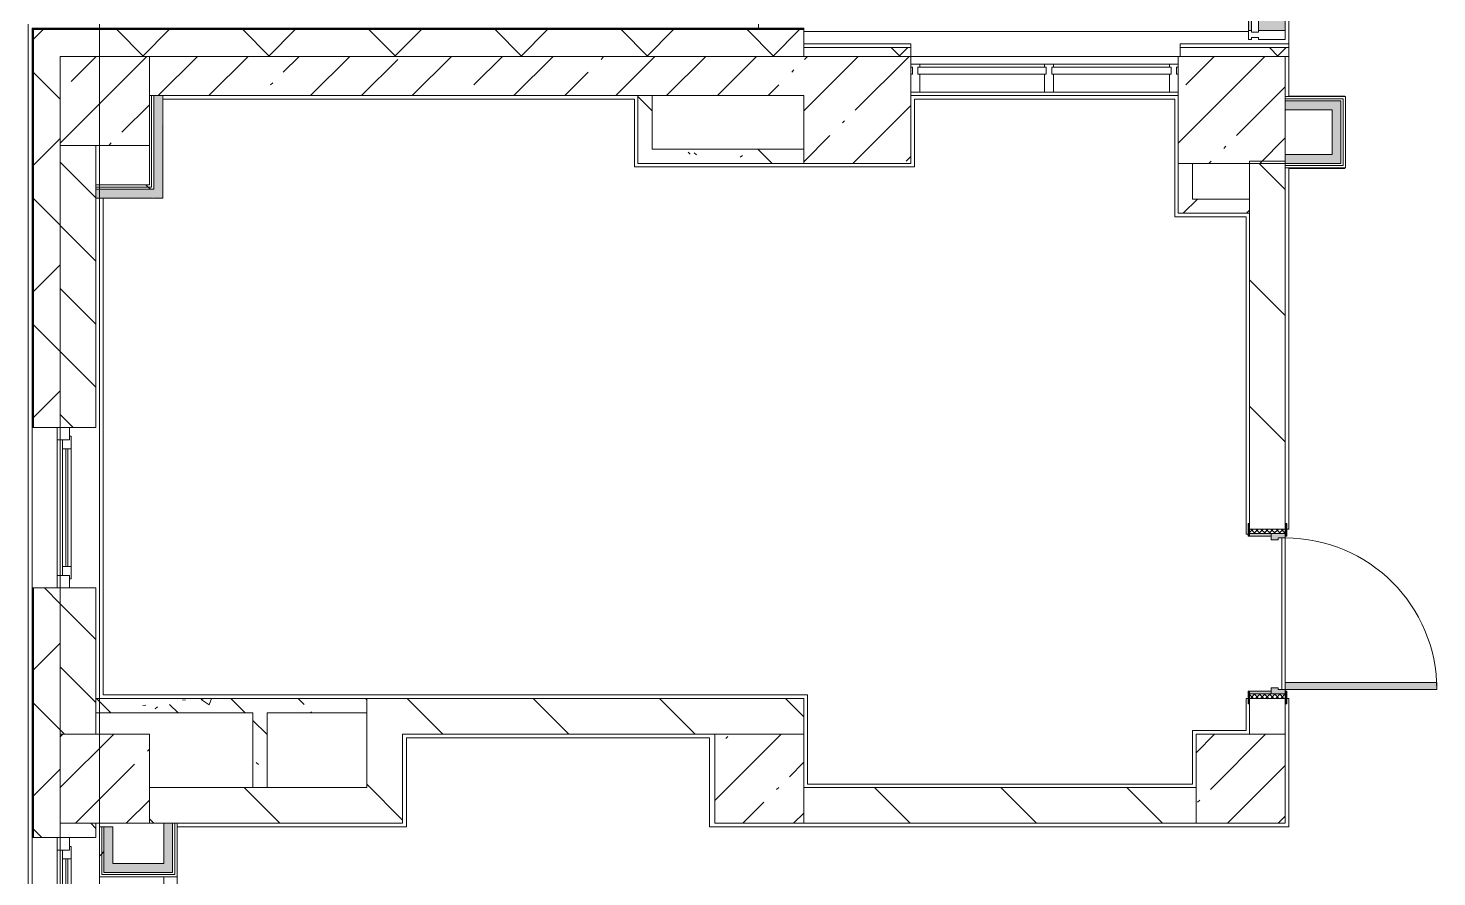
# Model space of a CAD drawing. Header units: millimetres. Extents: x 3991 to 282775, y -8553 to 29560.
# Drawn here: x 148525 to 156425, y 10600 to 15358 of the extents above; entities that cross this region are included whole.
import ezdxf

# ---------------------------------------------------------------- set-up
doc = ezdxf.new("R2010")
doc.units = ezdxf.units.MM
for name, color, linetype, lineweight, true_color in [('A-DOOR-3', 7, 'Continuous', 5, 0xaaaaaa), ('A-DOOR-4', 7, 'Continuous', 5, 0xe2e2e2), ('A-DOOR-FRAM-2', 7, 'Continuous', 5, 0xe2e2e2), ('A-DOOR-FRAM-3', 7, 'Continuous', 5, 0xaaaaaa), ('A-FLOR-1', 7, 'Continuous', 5, 0xaaaaaa), ('A-GLAZ-CWMG-3', 7, 'Continuous', 5, 0x383e42), ('I-WALL-1', 7, 'Continuous', 5, 0xe7e7e7), ('I-WALL-2', 7, 'Continuous', 9, 0xe7e7e7), ('I-WALL-4', 7, 'Continuous', 5, 0x787878)]:
    doc.layers.add(name, color=color, linetype=linetype, lineweight=lineweight, true_color=true_color)
for name, color, linetype, lineweight in [('A-GLAZ-2', 7, 'Continuous', 5), ('A-GLAZ-CURT-2', 7, 'Continuous', 5), ('A-GLAZ-CWMG-2', 7, 'Continuous', 5), ('A-WALL', 7, 'Continuous', 9), ('A-WALL-4', 7, 'Continuous', 5), ('I-WALL-3', 7, 'Continuous', 5), ('S-COLS', 7, 'Continuous', 5), ('Оси', 7, 'Continuous', 9)]:
    doc.layers.add(name, color=color, linetype=linetype, lineweight=lineweight)
pattern_1 = [(45, (148815.1, 0), (-353.553, 353.553), []), (135, (148815.1, 0), (-353.553, -353.553), [])]
pattern_2 = [(135, (148815.1, 0), (-353.553, -353.553), [])]
pattern_3 = [(45, (148815.1, 0), (-285.123, 285.123), []), (45, (149100.2, 0), (-285.123, 285.123), [504.031, -100.806, 16.764, -84.042])]
pattern_4 = [(135, (148815.1, 0), (-377.17, -377.17), [533.4, -88.9, 17.78, -88.9]), (135, (148815.1, 376.94), (-377.17, -377.17), []), (50, (148815.1, 0), (637.645, -55.787), [66.675, -733.425]), (355, (148815.1, 0), (-123.35, 668.7), [53.34, -586.74]), (100.451, (148868.2, -4.65), (514.3, 612.908), [56.665, -623.315]), (46.184, (148815.1, 177.8), (948.776, -147.15), [100.01, -1100.137]), (96.636, (148894.15, 165.5), (830.91, 865.997), [85, -934.973]), (351.184, (148815.1, 177.8), (830.92, 865.99), [80.01, -880.11]), (21, (148904, 133.35), (530.65, -357.928), [66.675, -733.425]), (326, (148904, 133.35), (216.308, 644.658), [53.34, -586.74]), (71.451, (148948.2, 103.5), (746.96, 286.724), [56.665, -623.315]), (37.5, (148815.09, 0), (10.8105, 295.9426), [16.764, -562.864, 16.764, -578.866, -588.962]), (37.5, (148815.09, 0), (10.8105, 295.9426), [-1175.258, 16.764, -572.198]), (7.5, (148815.1, 0), (233.869, 350.632), [16.764, -322.834, 16.764, -549.529, -224.472]), (7.5, (148815.1, 0), (233.869, 350.632), [-905.891, 16.764, -207.708]), (327.5, (148616.84, 0), (474.568, -20.0513), [16.764, -205.486, 16.764, -676.656, -920.115]), (327.5, (148616.84, 0), (474.568, -20.0513), [-915.67, 16.764, -903.351]), (317.5, (148527.94, 0), (518.452, 88.993), [16.764, -272.161, 16.764, -443.738, -653.415]), (317.5, (148527.94, 0), (518.452, 88.993), [-749.427, 16.764, -636.65])]
pattern_5 = [(45, (148815.1, 0), (-530.33, 530.33), []), (135, (148815.1, 0), (-530.33, -530.33), [])]

# ---------------------------------------------------------------- blocks, each defined once
blk = doc.blocks.new('Прямоугольный импост - Импост структурный с накладкой - 190мм-31929454-Общий план 1 этажа с размещением фрагментов 1_1-1_9')
at = {"layer": 'A-GLAZ-CWMG-2'}
for p, q in [((-50, 0), (-50, 17)), ((-50, 17), (0, 17)), ((-40, 0), (-50, 0)), ((-40, -40), (-40, 0)), ((0, 0), (-10, 0)), ((-10, 0), (-10, -40)), ((0, 17), (0, 0)), ((-50, -190), (-50, -40)), ((-50, -40), (-40, -40)), ((-10, -40), (0, -40)), ((0, -40), (0, -190)), ((0, -190), (-50, -190))]:
    blk.add_line(p, q, dxfattribs=at)
blk = doc.blocks.new('Системная панель - Стекло - 40мм-32473990-Общий план 1 этажа с размещением фрагментов 1_1-1_9')
at = {"layer": 'A-GLAZ-CURT-2'}
for p, q in [((325, 40), (-325, 40)), ((-325, 40), (-325, 0)), ((-325, 0), (325, 0)), ((325, 0), (325, 40))]:
    blk.add_line(p, q, dxfattribs=at)
blk = doc.blocks.new('Прямоугольный импост - Импост структурный с накладкой - 190мм-32473988-Общий план 1 этажа с размещением фрагментов 1_1-1_9')
at = {"layer": 'A-GLAZ-CWMG-3'}
for points in [[(6553, 15345), (6570, 15345), (6570, 15975), (6553, 15975), (6553, 15524.8)], [(6610, 15345), (6760, 15345), (6760, 15975), (6610, 15975), (6610, 15524.8)]]:
    blk.add_hatch(color=256, dxfattribs=at).paths.add_polyline_path(points)
at = {"layer": 'A-GLAZ-CWMG-2'}
for p, q in [((6553, 15345), (6553, 15975)), ((6760, 15345), (6760, 15975))]:
    blk.add_line(p, q, dxfattribs=at)
blk = doc.blocks.new('BSC_Колонна _Прямоугольная - 500х500-V143-Общий план 1 этажа с размещением фрагментов 1_1-1_9')
at = {"layer": 'S-COLS'}
h = blk.add_hatch(dxfattribs=at)
h.set_pattern_fill('FP_108', color=256, style=0, pattern_type=2)
h.set_pattern_definition([(45, (-140, -14950), (-285.123, 285.123), []), (45, (145.12, -14950), (-285.123, 285.123), [504.031, -100.806, 16.764, -84.042])])
h.paths.add_polyline_path([(250, -250), (250, 250), (-250, 250), (-250, -250), (65.2, -250)])
for p, q in [((250, 250), (-250, 250)), ((-250, 250), (-250, -250)), ((250, -250), (250, 250)), ((-250, -250), (250, -250))]:
    blk.add_line(p, q, dxfattribs=at)
blk = doc.blocks.new('120_Окно_СКБ_2Ст - 120_Окно_СКБ_2Ст 2300х2500 _мал створка справа_-22272277-Общий план 1 этажа с размещением фрагментов 1_1-1_9')
at = {"layer": 'A-GLAZ-2'}
for p, q in [((-1150, -127), (-1150, -57)), ((-1150, -57), (-1080, -57)), ((1150, -57), (-1150, -57)), ((-1080, -57), (-1080, -127)), ((250, -127), (250, -57)), ((250, -57), (320, -57)), ((320, -57), (320, -127)), ((1080, -127), (1080, -57)), ((1080, -57), (1150, -57)), ((1150, -57), (1150, -127)), ((-1080, -127), (-1150, -127)), ((-1150, -127), (-1100, -127)), ((-1080, -127), (-1100, -127)), ((-1100, -127), (-1100, -137)), ((-1100, -137), (270, -137)), ((270, -137), (-1100, -137)), ((250, -87), (-1080, -87)), ((-1080, -87), (-1080, -127)), ((-1030, -137), (-1030, -87)), ((-1030, -107), (200, -107)), ((200, -117), (-1030, -117)), ((200, -137), (200, -87)), ((250, -127), (250, -87)), ((320, -127), (250, -127)), ((270, -127), (250, -127)), ((270, -127), (300, -127)), ((270, -137), (270, -127)), ((320, -127), (300, -127)), ((300, -127), (300, -137)), ((300, -137), (1100, -137)), ((1100, -137), (300, -137)), ((1080, -87), (320, -87)), ((320, -87), (320, -127)), ((370, -137), (370, -87)), ((370, -107), (1030, -107)), ((1030, -117), (370, -117)), ((1030, -137), (1030, -87)), ((1080, -127), (1080, -87)), ((1150, -127), (1080, -127)), ((1100, -127), (1080, -127)), ((1100, -127), (1150, -127)), ((1100, -137), (1100, -127))]:
    blk.add_line(p, q, dxfattribs=at)
blk = doc.blocks.new('120_Окно_СКБ_1Ст - 120_Окно_СКБ_1Ст 900х2500_h_-V145-Общий план 1 этажа с размещением фрагментов 1_1-1_9')
at = {"layer": 'A-GLAZ-2'}
for p, q in [((-450, -127), (-450, -57)), ((-450, -57), (-380, -57)), ((450, -57), (-450, -57)), ((-380, -57), (-380, -127)), ((380, -127), (380, -57)), ((380, -57), (450, -57)), ((450, -57), (450, -127)), ((-380, -127), (-450, -127)), ((-450, -127), (-400, -127)), ((-380, -127), (-400, -127)), ((-400, -127), (-400, -137)), ((-400, -137), (400, -137)), ((400, -137), (-400, -137)), ((380, -87), (-380, -87)), ((-380, -87), (-380, -127)), ((-330, -137), (-330, -87)), ((-330, -107), (330, -107)), ((330, -117), (-330, -117)), ((330, -137), (330, -87)), ((380, -127), (380, -87)), ((450, -127), (380, -127)), ((400, -127), (380, -127)), ((400, -127), (450, -127)), ((400, -137), (400, -127))]:
    blk.add_line(p, q, dxfattribs=at)
blk = doc.blocks.new('110_Дверь_СКБ_1Ст_Внутренняя1 - Д-8 950x2100h_охрана-V194-Общий план 1 этажа с размещением фрагментов 1_1-1_9')
at = {"layer": 'A-DOOR-3'}
h = blk.add_hatch(dxfattribs=at)
h.set_pattern_fill('FP_54', color=256, style=0, pattern_type=2)
h.set_pattern_definition([(135, (1826.41, 164.685), (-14.14214, -14.14214), []), (225, (1826.41, 164.685), (14.14214, -14.14214), [])])
h.paths.add_polyline_path([(487.5, -100), (487.5, 100), (462.5, 100), (462.5, -100), (475.5, -100)])
at = {"layer": 'A-DOOR-4'}
h = blk.add_hatch(color=256, dxfattribs=at)
h.paths.add_polyline_path([(462.5, 100), (437.5, 100), (437.5, 60), (427.5, 60), (427.5, 20), (462.5, 20), (462.5, 80)])
h.paths.add_polyline_path([(-402.5, 60), (-412.5, 60), (-412.5, 100), (-437.5, 100), (-433.5, 20), (-402.5, 20), (-402.5, 44)])
at = {"layer": 'A-DOOR-FRAM-2'}
for points in [[(437.5, 950), (397.5, 950), (397.5, 100), (437.5, 100), (437.5, 120)], [(-422.5, 108), (-492.5, 108), (-492.5, 100), (-422.5, 100.8)], [(517.5, 108), (447.5, 108), (447.5, 100), (517.5, 100)], [(-422.5, 20), (-437.5, 20), (-433.5, -100), (-422.5, -100)], [(462.5, -78.3), (462.5, 20), (447.5, 20), (447.5, -100), (462.5, -100)], [(-422.5, -100), (-492.5, -100), (-492.5, -108), (-422.5, -108)], [(517.5, -100), (447.5, -100), (447.5, -108), (517.5, -108)]]:
    blk.add_hatch(color=256, dxfattribs=at).paths.add_polyline_path(points)
at = {"layer": 'A-DOOR-FRAM-3'}
h = blk.add_hatch(dxfattribs=at)
h.set_pattern_fill('FP_55', color=256, style=0, pattern_type=2)
h.set_pattern_definition([(45, (-296.384, 164.685), (-14.1421, 14.1421), []), (135, (-296.384, 164.685), (-14.1421, -14.1421), [])])
h.paths.add_polyline_path([(-437.5, 100), (-462.5, 100), (-462.5, -100), (-437.5, -100), (-437.5, 80)])
at = {"layer": 'A-DOOR-3'}
for p, q in [((437.5, 950), (397.5, 950)), ((397.5, 950), (397.5, 100)), ((437.5, 100), (437.5, 950)), ((397.5, 100), (437.5, 100))]:
    blk.add_line(p, q, dxfattribs=at)
blk.add_arc((437.5, 100), 850, 90, 180, dxfattribs=at)
at = {"layer": 'A-DOOR-FRAM-3'}
for p, q in [((-422.5, 108), (-492.5, 108)), ((-492.5, 108), (-492.5, 100)), ((-492.5, 100), (-422.5, 100)), ((-437.5, 100), (-462.5, 100)), ((-462.5, 100), (-462.5, -100)), ((-412.5, 100), (-437.5, 100)), ((-437.5, 100), (-437.5, 20)), ((-437.5, -100), (-437.5, 100)), ((-422.5, 100), (-437.5, 100)), ((-437.5, 100), (-437.5, 99)), ((-437.5, 99), (-422.5, 99)), ((-422.5, 100), (-422.5, 108)), ((-422.5, 99), (-422.5, 100)), ((-412.5, 60), (-412.5, 100)), ((437.5, 100), (437.5, 60)), ((462.5, 100), (437.5, 100)), ((517.5, 108), (447.5, 108)), ((447.5, 108), (447.5, 100)), ((462.5, 100), (447.5, 100)), ((447.5, 100), (447.5, 99)), ((447.5, 100), (517.5, 100)), ((447.5, 99), (462.5, 99)), ((462.5, 20), (462.5, 100)), ((487.5, 100), (462.5, 100)), ((462.5, 100), (462.5, -100)), ((462.5, 99), (462.5, 100)), ((487.5, -100), (487.5, 100)), ((517.5, 100), (517.5, 108)), ((-437.5, 20), (-402.5, 20)), ((-422.5, 20), (-437.5, 20)), ((-437.5, 20), (-437.5, -100)), ((-422.5, -100), (-422.5, 20)), ((-402.5, 60), (-412.5, 60)), ((-402.5, 20), (-402.5, 60)), ((437.5, 60), (427.5, 60)), ((427.5, 60), (427.5, 20)), ((427.5, 20), (462.5, 20)), ((462.5, 20), (447.5, 20)), ((447.5, 20), (447.5, -100)), ((462.5, -100), (462.5, 20)), ((-422.5, -100), (-492.5, -100)), ((-492.5, -100), (-492.5, -108)), ((-492.5, -108), (-422.5, -108)), ((-462.5, -100), (-437.5, -100)), ((-437.5, -100), (-422.5, -100)), ((-422.5, -108), (-422.5, -100)), ((447.5, -100), (462.5, -100)), ((517.5, -100), (447.5, -100)), ((447.5, -100), (447.5, -108)), ((447.5, -108), (517.5, -108)), ((462.5, -100), (487.5, -100)), ((517.5, -108), (517.5, -100))]:
    blk.add_line(p, q, dxfattribs=at)
blk = doc.blocks.new('BSC_Колонна _Прямоугольная - 500х500-22206884-Общий план 1 этажа с размещением фрагментов 1_1-1_9')
at = {"layer": 'S-COLS'}
h = blk.add_hatch(dxfattribs=at)
h.set_pattern_fill('FP_168', color=256, style=0, pattern_type=2)
h.set_pattern_definition([(45, (-6510, -11150), (-285.123, 285.123), []), (45, (-6224.88, -11150), (-285.123, 285.123), [504.031, -100.806, 16.764, -84.042])])
h.paths.add_polyline_path([(42.3, -250), (250, -250), (250, 250), (-250, 248.7), (-250, -250), (30, -250)])
for p, q in [((250, 250), (-250, 250)), ((-250, 250), (-250, -250)), ((250, -250), (250, 250)), ((-250, -250), (250, -250))]:
    blk.add_line(p, q, dxfattribs=at)
blk = doc.blocks.new('BSC_Колонна _Прямоугольная - 500х500-V220-Общий план 1 этажа с размещением фрагментов 1_1-1_9')
at = {"layer": 'S-COLS'}
h = blk.add_hatch(dxfattribs=at)
h.set_pattern_fill('FP_169', color=256, style=0, pattern_type=2)
h.set_pattern_definition([(45, (-3810, -11150), (-285.123, 285.123), []), (45, (-3524.88, -11150), (-285.123, 285.123), [504.031, -100.806, 16.764, -84.042])])
h.paths.add_polyline_path([(100, -250), (250, -250), (250, 250), (-250, 250), (-250, -250), (21, -250)])
for p, q in [((250, 250), (-250, 250)), ((-250, 250), (-250, -250)), ((250, -250), (250, 250)), ((-250, -250), (250, -250))]:
    blk.add_line(p, q, dxfattribs=at)
blk = doc.blocks.new('BSC_Колонна _Прямоугольная - 500х500-V235-Общий план 1 этажа с размещением фрагментов 1_1-1_9')
at = {"layer": 'S-COLS'}
h = blk.add_hatch(dxfattribs=at)
h.set_pattern_fill('FP_184', color=256, style=0, pattern_type=2)
h.set_pattern_definition([(45, (-140, -11150), (-285.123, 285.123), []), (45, (145.12, -11150), (-285.123, 285.123), [504.031, -100.806, 16.764, -84.042])])
h.paths.add_polyline_path([(-227.1, -250), (250, -250), (250, 250), (-250, 250), (-250, -250)])
for p, q in [((250, 250), (-250, 250)), ((-250, 250), (-250, -250)), ((250, -250), (250, 250)), ((-250, -250), (250, -250))]:
    blk.add_line(p, q, dxfattribs=at)
blk = doc.blocks.new('Системная панель - Стекло - 40мм-23997278-Общий план 1 этажа с размещением фрагментов 1_1-1_9')
at = {"layer": 'A-GLAZ-CURT-2'}
for p, q in [((360, 0), (-360, 0)), ((-360, 0), (-360, -40)), ((-360, -40), (360, -40)), ((360, -40), (360, 0))]:
    blk.add_line(p, q, dxfattribs=at)
blk = doc.blocks.new('Прямоугольный импост - Импост структурный с накладкой - 160мм-23997279-Общий план 1 этажа с размещением фрагментов 1_1-1_9')
at = {"layer": 'A-GLAZ-CWMG-2'}
for p, q in [((-50, 40), (-50, 140)), ((-50, 140), (0, 140)), ((0, 140), (0, 40)), ((-40, 40), (-50, 40)), ((-50, -17), (-50, 0)), ((-50, 0), (-40, 0)), ((-40, 0), (-40, 40)), ((-10, 40), (-10, 0)), ((0, 40), (-10, 40)), ((-10, 0), (0, 0)), ((0, 0), (0, -17)), ((0, -17), (-50, -17))]:
    blk.add_line(p, q, dxfattribs=at)
blk = doc.blocks.new('Прямоугольный импост - Импост структурный с накладкой - 160мм-23997280-Общий план 1 этажа с размещением фрагментов 1_1-1_9')
at = {"layer": 'A-GLAZ-CWMG-2'}
for p, q in [((0, 140), (-50, 140)), ((-50, 140), (-50, 40)), ((0, 40), (0, 140)), ((-50, 40), (-40, 40)), ((-40, 0), (-50, 0)), ((-50, 0), (-50, -17)), ((-40, 40), (-40, 0)), ((-10, 0), (-10, 40)), ((-10, 40), (0, 40)), ((0, 0), (-10, 0)), ((0, -17), (0, 0)), ((-50, -17), (0, -17))]:
    blk.add_line(p, q, dxfattribs=at)
blk = doc.blocks.new('Прямоугольный импост - Импост структурный с накладкой - 160мм-23752558-Общий план 1 этажа с размещением фрагментов 1_1-1_9')
at = {"layer": 'A-GLAZ-CWMG-2'}
for p, q in [((5410, 15157), (4710, 15157)), ((5410, 15000), (4710, 15000))]:
    blk.add_line(p, q, dxfattribs=at)
blk = doc.blocks.new('Системная панель - Стекло - 40мм-23997281-Общий план 1 этажа с размещением фрагментов 1_1-1_9')
at = {"layer": 'A-GLAZ-CURT-2'}
for p, q in [((335, 0), (-335, 0)), ((-335, 0), (-335, -40)), ((335, -40), (335, 0)), ((-335, -40), (335, -40))]:
    blk.add_line(p, q, dxfattribs=at)
blk = doc.blocks.new('Прямоугольный импост - Импост структурный с накладкой - 160мм-23772036-Общий план 1 этажа с размещением фрагментов 1_1-1_9')
at = {"layer": 'A-GLAZ-CWMG-2'}
for p, q in [((6110, 15157), (5460, 15157)), ((6110, 15000), (5460, 15000))]:
    blk.add_line(p, q, dxfattribs=at)
blk = doc.blocks.new('Прямоугольный импост - Импост структурный с накладкой - 160мм-23997282-Общий план 1 этажа с размещением фрагментов 1_1-1_9')
at = {"layer": 'A-GLAZ-CWMG-2'}
for p, q in [((-25, 40), (-25, 140)), ((-25, 140), (25, 140)), ((25, 140), (25, 40)), ((-15, 40), (-25, 40)), ((-25, -17), (-25, 0)), ((-25, 0), (-15, 0)), ((-15, 0), (-15, 40)), ((15, 40), (15, 0)), ((25, 40), (15, 40)), ((15, 0), (25, 0)), ((25, 0), (25, -17)), ((25, -17), (-25, -17))]:
    blk.add_line(p, q, dxfattribs=at)
blk = doc.blocks.new('Зашивка приборов отопления14 - Зашивка приборов отопления-33280456-Общий план 1 этажа с размещением фрагментов 1_1-1_9')
at = {"layer": 'A-WALL-4'}
for p, q in [((37471.9, 23439), (35371.9, 23439)), ((35371.9, 23079), (37471.9, 23079)), ((37471.9, 23079), (35371.9, 23079)), ((35371.9, 23004), (37471.9, 23004))]:
    blk.add_line(p, q, dxfattribs=at)

msp = doc.modelspace()

# ---------------------------------------------------------------- hatches: boundary and pattern name
at = {"layer": 'A-WALL-4'}
h = msp.add_hatch(dxfattribs=at)
h.set_pattern_fill('FP_73', color=256, style=0, pattern_type=2)
h.set_pattern_definition(pattern_1)
h.paths.add_polyline_path([(148705.1, -100), (148705.1, 3670), (148555.1, 3670), (148555.1, -100)])
h.paths.add_polyline_path([(148677.1, 5220), (148705.1, 5220), (148705.1, 5620), (148555.1, 5620), (148555.1, 5220), (148597.1, 5220)])
h.paths.add_polyline_path([(148662.6, 7320), (148705.1, 7320), (148705.1, 8520), (148555.1, 8520), (148555.1, 7320)])
h.paths.add_polyline_path([(148615.7, 10820), (148705.1, 10820), (148705.1, 12220), (148555.1, 12220), (148555.1, 10820)])
h.paths.add_polyline_path([(148660.8, 13120), (148705.1, 13120), (148704.5, 15350), (148555.1, 15350), (148555.1, 13120)])
h = msp.add_hatch(dxfattribs=at)
h.set_pattern_fill('FP_73', color=256, style=0, pattern_type=2)
h.set_pattern_definition(pattern_1)
h.paths.add_polyline_path([(152725.1, 15200), (152875.1, 15200), (152875.1, 15350), (148705.1, 15350), (148705.1, 15200), (152646.1, 15200)])
h = msp.add_hatch(dxfattribs=at)
h.set_pattern_fill('FP_58', color=256, style=0, pattern_type=2)
h.set_pattern_definition([(135, (148815.1, 0), (-176.7767, -176.7767), [])])
h.paths.add_polyline_path([(148705.1, 7900), (148905.1, 7900), (148905.1, 8520), (148705.1, 8520)])
h.paths.add_polyline_path([(148705.1, 10820), (148905.1, 10820), (148905.1, 10900), (148705.1, 10900)])
h.paths.add_polyline_path([(148736.9, 11400), (148905.1, 11400), (148905.1, 12220), (148705.1, 12220), (148705.1, 11400)])
h.paths.add_polyline_path([(148705.1, 13120), (148905.1, 13120), (148905.1, 14700), (148705.1, 14700)])
at = {"layer": 'I-WALL-1'}
for points in [[(155595.1, 14900), (155887.6, 14900), (155887.6, 14950), (155575.1, 14950), (155578.1, 14900)], [(155887.6, 14650), (155887.6, 14900), (155837.6, 14900), (155837.6, 14650)], [(155887.6, 14600), (155887.6, 14650), (155575.1, 14650), (155578.1, 14600), (155595.1, 14600)], [(149000.1, 10675), (149000.1, 10880), (148950.1, 10880), (148950.1, 10675)], [(149335.1, 10625), (149335.1, 10900), (149285.1, 10900), (149285.1, 10625)], [(149225.5, 10625), (149285.1, 10625), (149285.1, 10675), (148950.1, 10675), (148950.1, 10625)]]:
    msp.add_hatch(color=256, dxfattribs=at).paths.add_polyline_path(points)
at = {"layer": 'I-WALL-2'}
for points in [[(149274.5, 14405), (149280.1, 14410.3), (149275.1, 14980), (149230.1, 14980), (149230.1, 14405)], [(149197.1, 14405), (149230.1, 14410), (149230.1, 14455), (148905.1, 14455), (148905.1, 14405), (149133.5, 14405)]]:
    msp.add_hatch(color=256, dxfattribs=at).paths.add_polyline_path(points)
at = {"layer": 'I-WALL-3'}
h = msp.add_hatch(dxfattribs=at)
h.set_pattern_fill('FP_73', color=256, style=0, pattern_type=2)
h.set_pattern_definition(pattern_1)
h.paths.add_polyline_path([(153037.3, 15200), (153475.1, 15200), (153475.1, 15250), (152875.1, 15250), (152875.1, 15200), (152885.5, 15200)])
h = msp.add_hatch(dxfattribs=at)
h.set_pattern_fill('FP_73', color=256, style=0, pattern_type=2)
h.set_pattern_definition(pattern_1)
h.paths.add_polyline_path([(155368.1, 15200), (155595.1, 15200), (155595.1, 15250), (154985.1, 15250), (154985.1, 15200), (155089.4, 15200)])
h = msp.add_hatch(dxfattribs=at)
h.set_pattern_fill('FP_57', color=256, style=0, pattern_type=2)
h.set_pattern_definition(pattern_3)
h.paths.add_polyline_path([(152875.1, 14980), (152875.1, 15200), (149205.1, 15200), (149205.1, 14980), (152874.4, 14980)])
h = msp.add_hatch(dxfattribs=at)
h.set_pattern_fill('FP_72', color=256, style=0, pattern_type=2)
h.set_pattern_definition(pattern_2)
h.paths.add_polyline_path([(155575.1, 11400), (155575.1, 11600), (155375.1, 11600), (155375.1, 11400)])
h.paths.add_polyline_path([(155375.1, 12550), (155575.1, 12550), (155575.1, 14612.5), (155563.3, 14600), (155375.1, 14600), (155375.1, 12580)])
h = msp.add_hatch(dxfattribs=at)
h.set_pattern_fill('FP_192', color=256, style=0, pattern_type=2)
h.set_pattern_definition(pattern_5)
h.paths.add_polyline_path([(148945.1, 14467.5), (149205.1, 14467.5), (149205.1, 14480), (148905.1, 14480), (148905.1, 14467.5), (148925.1, 14467.5)])
h = msp.add_hatch(dxfattribs=at)
h.set_pattern_fill('FP_192', color=256, style=0, pattern_type=2)
h.set_pattern_definition(pattern_5)
h.paths.add_polyline_path([(149217.6, 14455), (149217.6, 14467.5), (148905.1, 14467.5), (148905.1, 14455), (149217.3, 14455)])
h = msp.add_hatch(dxfattribs=at)
h.set_pattern_fill('FP_71', color=256, style=0, pattern_type=2)
h.set_pattern_definition([(45, (148815.1, 0), (-176.7767, 176.7767), [])])
h.paths.add_polyline_path([(155355.1, 14320), (155375.1, 14320.6), (155375.1, 14400), (154975.1, 14400), (154975.1, 14320)])
h = msp.add_hatch(dxfattribs=at)
h.set_pattern_fill('FP_72', color=256, style=0, pattern_type=2)
h.set_pattern_definition(pattern_2)
h.paths.add_polyline_path([(150625.1, 10900), (150625.1, 11600), (150425.1, 11600), (150425.1, 10900), (150479.3, 10900)])
h = msp.add_hatch(dxfattribs=at)
h.set_pattern_fill('FP_72', color=256, style=0, pattern_type=2)
h.set_pattern_definition(pattern_2)
h.paths.add_polyline_path([(150625.1, 11400), (152875.1, 11400), (152875.1, 11600), (150625.1, 11600)])
h = msp.add_hatch(dxfattribs=at)
h.set_pattern_fill('FP_72', color=256, style=0, pattern_type=2)
h.set_pattern_definition(pattern_2)
h.paths.add_polyline_path([(149205.1, 10900), (150425.1, 10900), (150425.1, 11100), (149205.1, 11100), (149205.1, 10968.2)])
h = msp.add_hatch(dxfattribs=at)
h.set_pattern_fill('FP_72', color=256, style=0, pattern_type=2)
h.set_pattern_definition(pattern_2)
h.paths.add_polyline_path([(154600.8, 10900), (155075.1, 10900), (155075.1, 11100), (152875.1, 11100), (152875.1, 10900), (153495.1, 10900)])
h = msp.add_hatch(dxfattribs=at)
h.set_pattern_fill('FP_192', color=256, style=0, pattern_type=2)
h.set_pattern_definition(pattern_5)
h.paths.add_polyline_path([(148937.6, 10612.5), (148937.6, 10880), (148925.1, 10880), (148925.1, 10612.5), (148934.5, 10612.5)])
h = msp.add_hatch(dxfattribs=at)
h.set_pattern_fill('FP_192', color=256, style=0, pattern_type=2)
h.set_pattern_definition(pattern_5)
h.paths.add_polyline_path([(148937.6, 10625), (148950.1, 10625), (148950.1, 10880), (148937.6, 10880), (148937.6, 10675)])
at = {"layer": 'I-WALL-4'}
h = msp.add_hatch(dxfattribs=at)
h.set_pattern_fill('FP_86', color=256, style=0, pattern_type=2)
h.set_pattern_definition(pattern_4)
h.paths.add_polyline_path([(152025.1, 14600), (152025.1, 14980), (151945.1, 14980), (151945.1, 14600)])
h = msp.add_hatch(dxfattribs=at)
h.set_pattern_fill('FP_86', color=256, style=0, pattern_type=2)
h.set_pattern_definition(pattern_4)
h.paths.add_polyline_path([(152700.3, 14600), (152875.1, 14600), (152875.1, 14680), (152025.1, 14680), (152025.1, 14600), (152646.1, 14600)])
h = msp.add_hatch(dxfattribs=at)
h.set_pattern_fill('FP_86', color=256, style=0, pattern_type=2)
h.set_pattern_definition(pattern_4)
h.paths.add_polyline_path([(148925.1, 11520), (150425.1, 11520), (150425.1, 11600), (148905.1, 11600), (148905.1, 11520)])
h = msp.add_hatch(dxfattribs=at)
h.set_pattern_fill('FP_86', color=256, style=0, pattern_type=2)
h.set_pattern_definition(pattern_4)
h.paths.add_polyline_path([(149865.1, 11100), (149865.1, 11520), (149785.1, 11520), (149785.1, 11100)])
at = {"layer": 'S-COLS'}
h = msp.add_hatch(dxfattribs=at)
h.set_pattern_fill('FP_57', color=256, style=0, pattern_type=2)
h.set_pattern_definition(pattern_3)
h.paths.add_polyline_path([(152875.1, 14600), (153475.1, 14600), (153475.1, 15200), (152875.1, 15200), (152875.1, 14922.7)])
h = msp.add_hatch(dxfattribs=at)
h.set_pattern_fill('FP_57', color=256, style=0, pattern_type=2)
h.set_pattern_definition(pattern_3)
h.paths.add_polyline_path([(155566.5, 14600), (155575.1, 14612.5), (155575.1, 15200), (154975.1, 15200), (154975.1, 14600), (155375.1, 14600)])

# ---------------------------------------------------------------- linework, layer by layer
at = {"layer": 'A-FLOR-1'}
for p, q in [((155595.1, 16010), (155595.1, 15270)), ((152875.1, 15340), (155368.1, 15340)), ((155595.1, 15200), (155595.1, 14976)), ((151925.1, 14960), (149280.1, 14960)), ((151925.1, 14580), (151925.1, 14960)), ((154955.1, 14960), (153495.1, 14960)), ((153495.1, 14960), (153495.1, 14580)), ((154955.1, 14300), (154955.1, 14960)), ((155595.1, 14976), (155910.1, 14976)), ((153495.1, 14580), (151925.1, 14580)), ((155910.1, 14571), (155595.1, 14571)), ((155595.1, 14571), (155595.1, 12550)), ((148945.1, 14405), (148945.1, 11620)), ((155355.1, 14300), (154955.1, 14300)), ((155355.1, 12521), (155355.1, 14300)), ((155367.1, 12521), (155355.1, 12521)), ((155555.1, 11650), (155555.1, 12500)), ((155575.1, 12500), (155575.1, 11690)), ((155595.1, 12550), (155583.1, 12550)), ((148945.1, 11620), (152895.1, 11620)), ((152895.1, 11620), (152895.1, 11120)), ((155355.1, 11420), (155355.1, 11600)), ((155355.1, 11600), (155367.1, 11600)), ((155583.1, 11600), (155595.1, 11600)), ((155595.1, 11600), (155595.1, 10880)), ((152346.1, 11380), (150646.1, 11380)), ((150646.1, 11380), (150646.1, 10880)), ((152346.1, 10880), (152346.1, 11380)), ((155055.1, 11120), (155055.1, 11420)), ((155055.1, 11420), (155355.1, 11420)), ((152895.1, 11120), (155055.1, 11120)), ((148925.1, 10900), (148925.1, 10880)), ((150646.1, 10880), (149360.1, 10880)), ((155595.1, 10880), (152346.1, 10880))]:
    msp.add_line(p, q, dxfattribs=at)
at = {"layer": 'A-WALL'}
for p, q in [((148552.1, 15353), (148552.1, 13120)), ((152875.1, 15353), (148552.1, 15353)), ((148555.1, 15350), (148555.1, 13120)), ((152875.1, 15350), (148555.1, 15350)), ((153475.1, 15250), (152875.1, 15250)), ((155595.1, 15250), (154985.1, 15250)), ((149205.1, 15200), (152875.1, 15200)), ((149280.1, 14980), (149205.1, 14980)), ((149217.6, 14467.5), (149217.6, 14980)), ((149230.1, 14455), (149230.1, 14980)), ((152025.1, 14980), (151945.1, 14980)), ((155900.1, 14962.5), (155575.1, 14962.5)), ((155887.6, 14950), (155575.1, 14950)), ((155887.6, 14600), (155887.6, 14950)), ((155900.1, 14587.5), (155900.1, 14962.5)), ((148705.1, 13120), (148705.1, 14700)), ((155575.1, 14600), (155887.6, 14600)), ((155575.1, 14587.5), (155900.1, 14587.5)), ((148905.1, 14467.5), (149217.6, 14467.5)), ((148905.1, 14455), (149230.1, 14455)), ((155375.1, 14320), (155375.1, 14400)), ((148552.1, 12220), (148552.1, 10820)), ((148555.1, 12220), (148555.1, 10820)), ((148705.1, 11400), (148705.1, 12220)), ((148905.1, 11600), (148905.1, 11520)), ((150425.1, 11600), (150425.1, 11520)), ((149785.1, 11100), (149865.1, 11100)), ((148705.1, 10820), (148705.1, 10900)), ((148937.6, 10880), (148937.6, 10612.5)), ((148950.1, 10880), (148950.1, 10625)), ((149335.1, 10625), (149335.1, 10900)), ((149347.6, 10612.5), (149347.6, 10900)), ((148937.6, 10612.5), (149347.6, 10612.5)), ((148950.1, 10625), (149335.1, 10625))]:
    msp.add_line(p, q, dxfattribs=at)
at = {"layer": 'A-WALL-4'}
for p, q in [((148525.1, 7205), (148525.1, 15380)), ((148547.1, 7320), (148547.1, 15358)), ((152875.1, 15358), (148547.1, 15358)), ((152620.1, 15357.7), (152620.1, 15380)), ((152875.1, 15270), (152875.1, 15358)), ((148905.1, 13120), (148905.1, 14700)), ((148547.1, 13120), (148905.1, 13120)), ((148705.1, 13120), (148705.1, 13116.4)), ((148905.1, 12220), (148547.1, 12220)), ((148905.1, 11600), (148905.1, 12220)), ((148905.1, 11400), (148905.1, 11520)), ((148905.1, 10820), (148905.1, 10900)), ((148547.1, 10820), (148905.1, 10820)), ((148705.1, 10820), (148705.1, 8520))]:
    msp.add_line(p, q, dxfattribs=at)
at = {"layer": 'I-WALL-3'}
for p, q in [((153475.1, 15270), (152875.1, 15270)), ((152875.1, 15270), (152875.1, 15200)), ((153475.1, 15200), (153475.1, 15270)), ((155595.1, 15270), (154985.1, 15270)), ((154985.1, 15270), (154985.1, 15200)), ((155595.1, 15200), (155595.1, 15270)), ((152875.1, 15200), (154975.1, 15200)), ((154985.1, 15200), (155595.1, 15200)), ((149280.1, 14980), (151945.1, 14980)), ((149280.1, 14405), (149280.1, 14980)), ((151945.1, 14980), (151945.1, 14600)), ((152025.1, 14980), (152875.1, 14980)), ((152025.1, 14680), (152025.1, 14980)), ((154975.1, 14980), (153475.1, 14980)), ((155912.6, 14975), (155575.1, 14975)), ((155575.1, 14975), (155575.1, 14900)), ((155912.6, 14575), (155912.6, 14975)), ((155575.1, 14900), (155837.6, 14900)), ((155837.6, 14900), (155837.6, 14650)), ((148925.1, 14700), (148925.1, 14480)), ((149205.1, 14700), (149205.1, 14480)), ((152875.1, 14680), (152025.1, 14680)), ((152875.1, 14600), (152875.1, 14680)), ((155837.6, 14650), (155575.1, 14650)), ((155575.1, 14650), (155575.1, 12580)), ((151945.1, 14600), (152875.1, 14600)), ((155055.1, 14600), (154975.1, 14600)), ((154975.1, 14600), (154975.1, 14320)), ((155055.1, 14400), (155055.1, 14600)), ((155375.1, 14612.5), (155375.1, 14400)), ((155575.1, 14612.5), (155375.1, 14612.5)), ((155575.1, 14575), (155912.6, 14575)), ((149205.1, 14480), (148905.1, 14480)), ((148905.1, 14405), (149280.1, 14405)), ((148925.1, 14405), (148925.1, 11600)), ((155375.1, 14400), (155055.1, 14400)), ((154975.1, 14320), (155375.1, 14320)), ((155375.1, 14320), (155375.1, 12580)), ((148705.1, 12220), (148705.1, 13116.4)), ((152875.1, 11600), (148905.1, 11600)), ((152875.1, 11400), (152875.1, 11600)), ((155375.1, 11570), (155375.1, 11400)), ((155575.1, 11400), (155575.1, 11570)), ((148905.1, 11520), (149785.1, 11520)), ((148925.1, 11520), (148925.1, 11400)), ((149785.1, 11520), (149785.1, 11100)), ((149865.1, 11520), (150425.1, 11520)), ((149865.1, 11100), (149865.1, 11520)), ((150425.1, 11520), (150425.1, 11100)), ((150625.1, 10900), (150625.1, 11400)), ((150625.1, 11400), (152375.1, 11400)), ((149785.1, 11100), (149205.1, 11100)), ((150425.1, 11100), (149865.1, 11100)), ((155075.1, 11100), (152875.1, 11100)), ((148925.1, 10900), (148925.1, 8500)), ((149000.1, 10880), (148925.1, 10880)), ((149000.1, 10675), (149000.1, 10880)), ((149205.1, 10900), (150625.1, 10900)), ((149285.1, 10900), (149285.1, 10675)), ((149360.1, 10600), (149360.1, 10900)), ((152875.1, 10900), (155075.1, 10900)), ((149285.1, 10675), (149000.1, 10675)), ((148925.1, 10600), (149360.1, 10600))]:
    msp.add_line(p, q, dxfattribs=at)
at = {"layer": 'S-COLS'}
for p, q in [((153475.1, 15200), (152875.1, 15200)), ((153475.1, 14600), (153475.1, 15200)), ((155575.1, 15200), (154975.1, 15200)), ((154975.1, 15200), (154975.1, 14600)), ((155575.1, 14600), (155575.1, 15200)), ((152875.1, 14980), (152875.1, 14600)), ((152875.1, 14600), (153475.1, 14600)), ((154975.1, 14600), (155575.1, 14600))]:
    msp.add_line(p, q, dxfattribs=at)
at = {"layer": 'Оси'}
msp.add_line((148925.1, 5439), (148925.1, 15380), dxfattribs=at)

# ---------------------------------------------------------------- block references
at = {"layer": 'A-DOOR-3', "rotation": 270}
msp.add_blockref('110_Дверь_СКБ_1Ст_Внутренняя1 - Д-8 950x2100h_охрана-V194-Общий план 1 этажа с размещением фрагментов 1_1-1_9', (155475.1, 12087.5), dxfattribs=at)
at = {"layer": 'A-GLAZ-2', "rotation": 89.99999999999991}
for name, p in [('120_Окно_СКБ_1Ст - 120_Окно_СКБ_1Ст 900х2500_h_-V145-Общий план 1 этажа с размещением фрагментов 1_1-1_9', (148630.1, 12670)), ('120_Окно_СКБ_2Ст - 120_Окно_СКБ_2Ст 2300х2500 _мал створка справа_-22272277-Общий план 1 этажа с размещением фрагментов 1_1-1_9', (148630.1, 9670))]:
    msp.add_blockref(name, p, dxfattribs=at)
at = {"layer": 'A-GLAZ-CURT-2', "rotation": 269.9999999999999}
msp.add_blockref('Системная панель - Стекло - 40мм-32473990-Общий план 1 этажа с размещением фрагментов 1_1-1_9', (155385.1, 15660), dxfattribs=at)
at = {"layer": 'A-GLAZ-CURT-2'}
for name, p in [('Системная панель - Стекло - 40мм-23997278-Общий план 1 этажа с размещением фрагментов 1_1-1_9', (153875.1, 15140)), ('Системная панель - Стекло - 40мм-23997281-Общий план 1 этажа с размещением фрагментов 1_1-1_9', (154600.1, 15140))]:
    msp.add_blockref(name, p, dxfattribs=at)
at = {"layer": 'A-GLAZ-CWMG-2'}
for name in ['Прямоугольный импост - Импост структурный с накладкой - 190мм-32473988-Общий план 1 этажа с размещением фрагментов 1_1-1_9', 'Прямоугольный импост - Импост структурный с накладкой - 160мм-23752558-Общий план 1 этажа с размещением фрагментов 1_1-1_9', 'Прямоугольный импост - Импост структурный с накладкой - 160мм-23772036-Общий план 1 этажа с размещением фрагментов 1_1-1_9']:
    msp.add_blockref(name, (148815.1, 0), dxfattribs=at)
at = {"layer": 'A-GLAZ-CWMG-2', "extrusion": (0, 0, -1)}
for name, p, rotation in [('Прямоугольный импост - Импост структурный с накладкой - 190мм-31929454-Общий план 1 этажа с размещением фрагментов 1_1-1_9', (-155385.1, 15295), 270.0000000000001), ('Прямоугольный импост - Импост структурный с накладкой - 160мм-23997282-Общий план 1 этажа с размещением фрагментов 1_1-1_9', (-154250.1, 15140), 180), ('Прямоугольный импост - Импост структурный с накладкой - 160мм-23997279-Общий план 1 этажа с размещением фрагментов 1_1-1_9', (-154975.1, 15140), 180)]:
    msp.add_blockref(name, p, dxfattribs=dict(at, rotation=rotation))
at = {"layer": 'A-GLAZ-CWMG-2', "rotation": 180}
msp.add_blockref('Прямоугольный импост - Импост структурный с накладкой - 160мм-23997280-Общий план 1 этажа с размещением фрагментов 1_1-1_9', (153475.1, 15140), dxfattribs=at)
at = {"layer": 'A-WALL-4', "rotation": 90.0000000000001}
msp.add_blockref('Зашивка приборов отопления14 - Зашивка приборов отопления-33280456-Общий план 1 этажа с размещением фрагментов 1_1-1_9', (172364.1, -26871.9), dxfattribs=at)
at = {"layer": 'S-COLS'}
for name, p in [('BSC_Колонна _Прямоугольная - 500х500-V143-Общий план 1 этажа с размещением фрагментов 1_1-1_9', (148955.1, 14950)), ('BSC_Колонна _Прямоугольная - 500х500-V235-Общий план 1 этажа с размещением фрагментов 1_1-1_9', (148955.1, 11150)), ('BSC_Колонна _Прямоугольная - 500х500-V220-Общий план 1 этажа с размещением фрагментов 1_1-1_9', (152625.1, 11150)), ('BSC_Колонна _Прямоугольная - 500х500-22206884-Общий план 1 этажа с размещением фрагментов 1_1-1_9', (155325.1, 11150))]:
    msp.add_blockref(name, p, dxfattribs=at)

doc.saveas('drawing.dxf')
